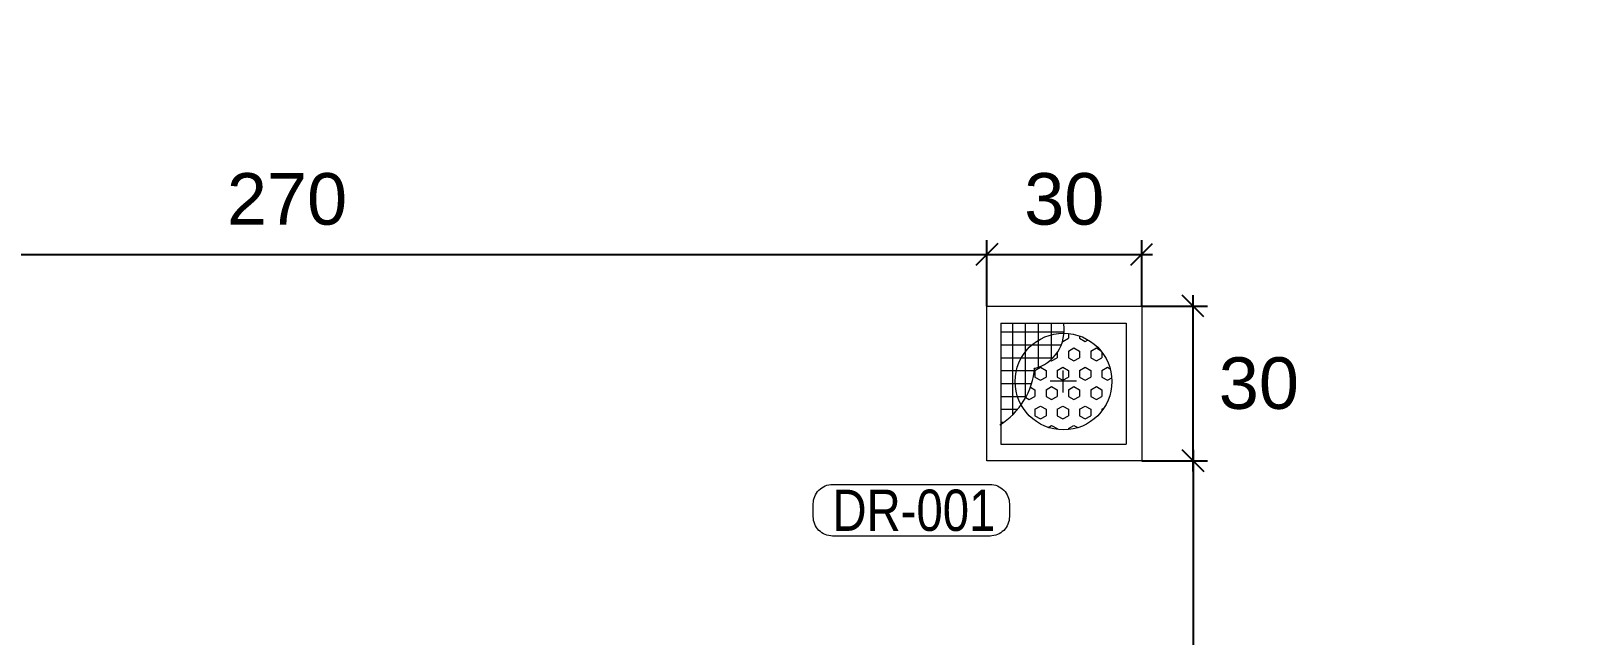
# Model space of a CAD drawing. Extents: x -5598 to 26293, y -3808 to 13850.
# Drawn here: x -589.9 to -290.9, y 3480.8 to 3597.9 of the extents above; entities that cross this region are included whole.
import ezdxf
from ezdxf.enums import TextEntityAlignment as Align

# ---------------------------------------------------------------- set-up
doc = ezdxf.new("R2010")
doc.units = 0
doc.header["$LTSCALE"] = 100
doc.header["$MEASUREMENT"] = 0
doc.layers.add('AP', color=6, linetype='Continuous', lineweight=15)
doc.layers.add('MAKPA GIDER OLC', color=7, linetype='Continuous', lineweight=30, true_color=0xcf6a1e)
doc.layers.add('MAKPA YER IZGARASI', color=8, linetype='Continuous', lineweight=5, transparency=0.5)
doc.layers.add('OLCU DIS', color=7, linetype='Continuous')
doc.styles.add('MAKPA TESISAT', font='arial.ttf', dxfattribs={"height": 10})
doc.styles.add('olcu', font='romans.shx', dxfattribs={"width": 0.5})
doc.styles.add('POZ TEXT', font='ARIALN.TTF', dxfattribs={"height": 8})
doc.dimstyles.new('1-200', dxfattribs={"dimtxt": 40, "dimasz": 2, "dimexe": 0, "dimexo": 0, "dimgap": 10, "dimtad": 1, "dimdec": 4, "dimrnd": 0.1, "dimzin": 9, "dimdsep": 46, "dimtxsty": 'olcu', "dimblk1": 'SOL', "dimblk2": 'SAG', "dimsah": 1, "dimcen": 0, "dimse1": 1, "dimse2": 1, "dimclre": 13, "dimadec": 0, "dimazin": 0, "dimtfac": 1, "dimtdec": 4, "dimtix": 1, "dimtmove": 2, "dimatfit": 2, "dimldrblk": 'SOL', "dimfxl": 0, "dimtolj": 1, "dimarcsym": 0})
doc.dimstyles.new('MAKPA TESISAT DIM', dxfattribs={"dimscale": 0.7, "dimtxt": 12, "dimasz": 6, "dimexe": 4, "dimexo": 0, "dimgap": 8, "dimtad": 2, "dimtih": 1, "dimtoh": 1, "dimdec": 0, "dimrnd": 5, "dimzin": 0, "dimdsep": 46, "dimtxsty": 'MAKPA TESISAT', "dimblk1": 'OBLIQUE', "dimblk2": 'OBLIQUE', "dimsah": 1, "dimcen": 0, "dimdle": 3, "dimclrd": 256, "dimclre": 256, "dimclrt": 256, "dimadec": 0, "dimazin": 0, "dimtfac": 1, "dimtdec": 0, "dimtix": 1, "dimtofl": 0, "dimtmove": 2, "dimatfit": 3, "dimldrblk": 'OBLIQUE', "dimfxl": 0, "dimtvp": 7, "dimtolj": 1, "dimtzin": 0, "dimarcsym": 0})

# ---------------------------------------------------------------- blocks, each defined once
blk = doc.blocks.new('SOL')
at = {"color": 0}
for p, q in [((0, 30), (0, -6.96)), ((7.58, 0), (-6.97, 0))]:
    blk.add_line(p, q, dxfattribs=at)
blk.add_circle((0, 0), 3, dxfattribs=at)
blk = doc.blocks.new('SAG')
at = {"color": 0}
for p, q in [((0, -30), (0, 6.96)), ((7.58, 0), (-6.97, 0))]:
    blk.add_line(p, q, dxfattribs=at)
blk.add_circle((0, 0), 3, dxfattribs=at)
blk = doc.blocks.new('*D332')
at = {"layer": 'OLCU DIS', "color": 0, "lineweight": -2, "transparency": 16777216}
blk.add_line((21268, -935), (-2968, -935), dxfattribs=at)
at = {"layer": 'OLCU DIS', "color": 0, "lineweight": -2, "transparency": 16777216, "xscale": 2, "yscale": 2, "zscale": 2, "rotation": 180}
blk.add_blockref('SAG', (-2970, -935), dxfattribs=at)
at = {"layer": 'OLCU DIS', "color": 0, "lineweight": -2, "transparency": 16777216, "xscale": 2, "yscale": 2, "zscale": 2}
blk.add_blockref('SOL', (21270, -935), dxfattribs=at)
at = {"layer": 'OLCU DIS', "color": 0, "transparency": 16777216, "insert": (9295.64, -905), "char_height": 40, "attachment_point": 5, "style": 'olcu'}
blk.add_mtext('\\A1;24240', dxfattribs=at)
blk = doc.blocks.new('300x300')
at = {"layer": 'MAKPA YER IZGARASI', "linetype": 'Continuous', "ltscale": 2}
for p, q in [((-14.71, 14.63), (15.29, 14.63)), ((-14.71, -15.37), (-14.71, 14.63)), ((-12.01, 11.32), (-12.01, -12.12)), ((-12.01, 11.32), (12.29, 11.32)), ((12.29, 11.32), (12.29, -12.12)), ((-12.01, -12.12), (12.29, -12.12)), ((15.29, -15.37), (-14.71, -15.37))]:
    blk.add_line(p, q, dxfattribs=at)
at = {"layer": 'MAKPA YER IZGARASI', "color": 1, "linetype": 'Continuous', "ltscale": 2}
for p, q in [((-12.01, 9.63), (0.25, 9.63)), ((-9.71, -6.42), (-9.71, 11.32)), ((-7.21, 5.82), (-7.21, 11.32)), ((-4.71, 8.03), (-4.71, 11.32)), ((-2.21, 9.08), (-2.21, 11.32)), ((-2.21, 4.31), (-2.21, 9.08)), ((1.09, 9.33), (1.09, 8.38)), ((-12.01, 7.13), (-5.95, 7.13)), ((-5.95, 7.13), (-0.28, 7.13)), ((-4.71, 2.76), (-4.71, 8.03)), ((-0.05, 7.79), (0.01, 7.76)), ((0.01, 7.76), (1.09, 8.38)), ((1.09, 5.88), (2.17, 6.51)), ((2.17, 6.51), (3.26, 5.88)), ((3.26, 8.84), (3.26, 8.38)), ((3.26, 8.38), (4.34, 7.76)), ((4.34, 7.76), (4.89, 8.08)), ((5.42, 5.88), (6.5, 6.51)), ((6.5, 6.51), (7.29, 6.05)), ((-12.01, 4.63), (-8.01, 4.63)), ((-8.01, 4.63), (-1.88, 4.63)), ((-7.21, -3.12), (-7.21, 5.82)), ((-2.39, 4.15), (-2.16, 4.01)), ((-2.16, 4.01), (-1.07, 4.63)), ((-1.07, 5.63), (-1.07, 4.63)), ((1.09, 5.88), (1.09, 4.63)), ((1.09, 4.63), (2.17, 4.01)), ((2.17, 4.01), (3.26, 4.63)), ((3.26, 5.88), (3.26, 4.63)), ((5.42, 5.88), (5.42, 4.63)), ((5.42, 4.63), (6.5, 4.01)), ((6.5, 4.01), (7.59, 4.63)), ((7.59, 5.69), (7.59, 4.63)), ((-12.01, 2.13), (-8.99, 2.13)), ((-8.99, 2.13), (-5.48, 2.13)), ((-5.4, 2.13), (-4.32, 2.76)), ((-5.4, 2.13), (-5.4, 0.88)), ((-5.4, 0.88), (-4.32, 0.26)), ((-4.32, 2.76), (-3.24, 2.13)), ((-4.32, 0.26), (-3.24, 0.88)), ((-3.24, 2.13), (-3.24, 0.88)), ((2.64, 0.08), (-2.47, 0.08)), ((-1.07, 2.13), (0.01, 2.76)), ((-1.07, 2.13), (-1.07, 0.88)), ((-1.07, 0.88), (0.01, 0.26)), ((0, 2.12), (0, -2.12)), ((0.01, 2.76), (1.09, 2.13)), ((0.01, 0.26), (1.09, 0.88)), ((1.09, 2.13), (1.09, 0.88)), ((3.26, 2.13), (4.34, 2.76)), ((3.26, 2.13), (3.26, 0.88)), ((3.26, 0.88), (4.34, 0.26)), ((4.34, 2.76), (5.42, 2.13)), ((4.34, 0.26), (5.42, 0.88)), ((5.42, 2.13), (5.42, 0.88)), ((7.59, 2.13), (8.67, 2.76)), ((7.59, 2.13), (7.59, 0.88)), ((7.59, 0.88), (8.67, 0.26)), ((8.67, 2.76), (9.17, 2.47)), ((8.67, 0.26), (9.47, 0.72)), ((-12.01, -0.37), (-9.22, -0.37)), ((-12.01, -2.87), (-8.78, -2.87)), ((-9.22, -0.37), (-6.03, -0.37)), ((-8.78, -2.87), (-7.07, -2.87)), ((-6.49, -3.49), (-5.4, -2.87)), ((-6.28, -1.11), (-5.4, -1.62)), ((-5.4, -1.62), (-5.4, -2.87)), ((-3.24, -1.62), (-2.16, -0.99)), ((-3.24, -1.62), (-3.24, -2.87)), ((-3.24, -2.87), (-2.16, -3.49)), ((-2.16, -0.99), (-1.07, -1.62)), ((-2.16, -3.49), (-1.07, -2.87)), ((-1.07, -1.62), (-1.07, -2.87)), ((1.09, -1.62), (2.17, -0.99)), ((1.09, -1.62), (1.09, -2.87)), ((1.09, -2.87), (2.17, -3.49)), ((2.17, -0.99), (3.26, -1.62)), ((2.17, -3.49), (3.26, -2.87)), ((3.26, -1.62), (3.26, -2.87)), ((5.42, -1.62), (6.5, -0.99)), ((5.42, -1.62), (5.42, -2.87)), ((5.42, -2.87), (6.5, -3.49)), ((6.5, -0.99), (7.59, -1.62)), ((6.5, -3.49), (7.59, -2.87)), ((7.59, -1.62), (7.59, -2.87)), ((-12.01, -5.37), (-8.74, -5.37)), ((-7.19, -3.09), (-6.49, -3.49)), ((-5.4, -5.37), (-4.32, -4.74)), ((-5.4, -5.37), (-5.4, -6.62)), ((-4.32, -4.74), (-3.24, -5.37)), ((-3.24, -5.37), (-3.24, -6.62)), ((-1.07, -5.37), (0.01, -4.74)), ((-1.07, -5.37), (-1.07, -6.62)), ((0.01, -4.74), (1.09, -5.37)), ((1.09, -5.37), (1.09, -6.62)), ((3.26, -5.37), (4.34, -4.74)), ((3.26, -5.37), (3.26, -6.62)), ((4.34, -4.74), (5.42, -5.37)), ((5.42, -5.37), (5.42, -6.62)), ((7.59, -5.37), (7.95, -5.16)), ((7.59, -5.37), (7.59, -5.66)), ((-12.01, -7.87), (-11.4, -7.87)), ((-5.4, -6.62), (-4.32, -7.24)), ((-4.32, -7.24), (-3.24, -6.62)), ((-2.82, -8.88), (-2.16, -8.49)), ((-2.16, -8.49), (-1.07, -9.12)), ((-1.07, -6.62), (0.01, -7.24)), ((0.01, -7.24), (1.09, -6.62)), ((1.09, -9.12), (2.17, -8.49)), ((2.17, -8.49), (2.93, -8.93)), ((3.26, -6.62), (4.34, -7.24)), ((4.34, -7.24), (5.42, -6.62)), ((-1.07, -9.12), (-1.07, -9.28)), ((1.09, -9.12), (1.09, -9.31))]:
    blk.add_line(p, q, dxfattribs=at)
at = {"layer": 'MAKPA YER IZGARASI', "linetype": 'Continuous', "ltscale": 2}
blk.add_lwpolyline([(15.29, 14.63), (15.29, -15.37)], dxfattribs=at)
at = {"layer": 'MAKPA YER IZGARASI', "color": 1, "linetype": 'Continuous', "ltscale": 2}
blk.add_circle((0.14, 0.01), 9.37, dxfattribs=at)
for centre, radius, start, end in [((-7.43, 9.96), 7.69, 283.5551, 10.2323), ((-20.04, 4), 14.68, 302.2053, 354.8663)]:
    blk.add_arc(centre, radius, start, end, dxfattribs=at)
blk = doc.blocks.new('POZ_X')
at = {"layer": 'AP'}
blk.add_lwpolyline([(12.75, 10), (-17.75, 10, 0.414214), (-21.5, 6.25), (-21.5, 3.75, 0.414214), (-17.75, 0), (12.75, 0, 0.414214), (16.5, 3.75), (16.5, 6.25, 0.414214)], format="xyb", close=True, dxfattribs=at)
at = {"layer": 'AP', "style": 'POZ TEXT'}
blk.add_attdef('POZ_NO', text='', height=8, dxfattribs=at).set_placement((-3, 5), align=Align.MIDDLE_CENTER)
at = {"layer": 'AP', "style": 'POZ TEXT', "flags": 1}
blk.add_attdef('URUN_ADI', text='', height=7, dxfattribs=at).set_placement((-3, -4.34), align=Align.MIDDLE_CENTER)
blk = doc.blocks.new('_OBLIQUE')
at = {"color": 0, "linetype": 'ByBlock', "lineweight": -2}
blk.add_line((-0.5, -0.5), (0.5, 0.5), dxfattribs=at)
blk = doc.blocks.new('*D822')
at = {"layer": 'MAKPA GIDER OLC', "lineweight": -2, "transparency": 16777216}
for p, q in [((-675.91, 3544.55), (-675.91, 3557.35)), ((-404.71, 3544.55), (-404.71, 3557.35)), ((-678.01, 3554.55), (-402.61, 3554.55))]:
    blk.add_line(p, q, dxfattribs=at)
at = {"layer": 'MAKPA GIDER OLC', "lineweight": -2, "transparency": 16777216, "xscale": 4.199999999999998, "yscale": 4.199999999999998, "zscale": 4.199999999999998, "rotation": 180}
blk.add_blockref('_OBLIQUE', (-675.91, 3554.55), dxfattribs=at)
at = {"layer": 'MAKPA GIDER OLC', "lineweight": -2, "transparency": 16777216, "xscale": 4.199999999999998, "yscale": 4.199999999999998, "zscale": 4.199999999999998}
blk.add_blockref('_OBLIQUE', (-404.71, 3554.55), dxfattribs=at)
at = {"layer": 'MAKPA GIDER OLC', "transparency": 16777216, "insert": (-540.31, 3565.25), "char_height": 10, "attachment_point": 5, "style": 'MAKPA TESISAT'}
blk.add_mtext('\\A1;270', dxfattribs=at)
blk = doc.blocks.new('*D823')
at = {"layer": 'MAKPA GIDER OLC', "lineweight": -2, "transparency": 16777216}
for p, q in [((-404.71, 3544.55), (-404.71, 3557.35)), ((-374.71, 3544.55), (-374.71, 3557.35)), ((-406.81, 3554.55), (-372.61, 3554.55))]:
    blk.add_line(p, q, dxfattribs=at)
at = {"layer": 'MAKPA GIDER OLC', "lineweight": -2, "transparency": 16777216, "xscale": 4.199999999999998, "yscale": 4.199999999999998, "zscale": 4.199999999999998, "rotation": 180}
blk.add_blockref('_OBLIQUE', (-404.71, 3554.55), dxfattribs=at)
at = {"layer": 'MAKPA GIDER OLC', "lineweight": -2, "transparency": 16777216, "xscale": 4.199999999999998, "yscale": 4.199999999999998, "zscale": 4.199999999999998}
blk.add_blockref('_OBLIQUE', (-374.71, 3554.55), dxfattribs=at)
at = {"layer": 'MAKPA GIDER OLC', "transparency": 16777216, "insert": (-389.71, 3565.26), "char_height": 10, "attachment_point": 5, "style": 'MAKPA TESISAT'}
blk.add_mtext('\\A1;30', dxfattribs=at)
blk = doc.blocks.new('*D826')
at = {"layer": 'MAKPA GIDER OLC', "lineweight": -2, "transparency": 16777216}
for p, q in [((-364.76, 3512.45), (-364.76, 3546.65)), ((-374.71, 3544.55), (-361.96, 3544.55)), ((-374.71, 3514.55), (-361.96, 3514.55))]:
    blk.add_line(p, q, dxfattribs=at)
at = {"layer": 'MAKPA GIDER OLC', "lineweight": -2, "transparency": 16777216, "xscale": 4.199999999999998, "yscale": 4.199999999999998, "zscale": 4.199999999999998}
for p, rotation in [((-364.76, 3544.55), 90), ((-364.76, 3514.55), 270)]:
    blk.add_blockref('_OBLIQUE', p, dxfattribs=dict(at, rotation=rotation))
at = {"layer": 'MAKPA GIDER OLC', "transparency": 16777216, "insert": (-352.01, 3529.55), "char_height": 10, "attachment_point": 5, "style": 'MAKPA TESISAT'}
blk.add_mtext('\\A1;30', dxfattribs=at)
blk = doc.blocks.new('*D827')
at = {"layer": 'MAKPA GIDER OLC', "lineweight": -2, "transparency": 16777216}
for p, q in [((-364.76, 3516.65), (-364.76, 3427.9)), ((-374.71, 3514.55), (-361.96, 3514.55)), ((-361.75, 3430), (-367.56, 3430))]:
    blk.add_line(p, q, dxfattribs=at)
at = {"layer": 'MAKPA GIDER OLC', "lineweight": -2, "transparency": 16777216, "xscale": 4.199999999999998, "yscale": 4.199999999999998, "zscale": 4.199999999999998}
for p, rotation in [((-364.76, 3514.55), 90), ((-364.76, 3430), 270)]:
    blk.add_blockref('_OBLIQUE', p, dxfattribs=dict(at, rotation=rotation))
at = {"layer": 'MAKPA GIDER OLC', "transparency": 16777216, "insert": (-351.95, 3472.27), "char_height": 10, "attachment_point": 5, "style": 'MAKPA TESISAT'}
blk.add_mtext('\\A1;85', dxfattribs=at)

msp = doc.modelspace()

# ---------------------------------------------------------------- block references
at = {"layer": 'AP', "ltscale": 6}
ref = msp.add_blockref('POZ_X', (-421.84619, 3499.96933), dxfattribs=dict(at, xscale=-1))
ref.add_attrib('POZ_NO', 'DR-001', dxfattribs={"height": 8, "style": 'POZ TEXT'}).set_placement((-418.84619, 3504.96933), align=Align.MIDDLE_CENTER)
at = {"layer": 'MAKPA YER IZGARASI'}
msp.add_blockref('300x300', (-390, 3529.91504), dxfattribs=at)

# ---------------------------------------------------------------- dimensions: what is measured, and where the dimension line sits
at = {"layer": 'MAKPA GIDER OLC'}
for base, p1, p2, picture, middle in [((-404.70883, 3554.54885), (-675.91173, 3544.54885), (-404.70883, 3544.54885), '*D822', (-540.31028, 3565.25458)), ((-374.70883, 3554.54885), (-404.70883, 3544.54885), (-374.70883, 3544.54885), '*D823', (-389.70883, 3565.25799))]:
    dim = msp.add_linear_dim(base=base, p1=p1, p2=p2, dimstyle='MAKPA TESISAT DIM', override={"dimfxl": 0}, dxfattribs=at)
    dim.commit()
    dim.dimension.update_dxf_attribs({"geometry": picture, "text_midpoint": middle})
for base, p2, picture, middle in [((-364.75589, 3544.54885), (-374.70883, 3544.54885), '*D826', (-352.01401, 3529.54885)), ((-364.75589, 3430), (-361.74717, 3430), '*D827', (-351.94921, 3472.27442))]:
    dim = msp.add_linear_dim(base=base, p1=(-374.70883, 3514.54885), p2=p2, angle=90, dimstyle='MAKPA TESISAT DIM', override={"dimfxl": 0}, dxfattribs=at)
    dim.commit()
    dim.dimension.update_dxf_attribs({"geometry": picture, "text_midpoint": middle})
at = {"layer": 'OLCU DIS', "color": 7}
dim = msp.add_linear_dim(base=(-2970, -935), p1=(21270, -635), p2=(-2970, 7535), dimstyle='1-200', dxfattribs=at)
dim.commit()
dim.dimension.update_dxf_attribs({"geometry": '*D332', "text_midpoint": (9295.63768, -905), "dimtype": 160})

doc.saveas('drawing.dxf')
